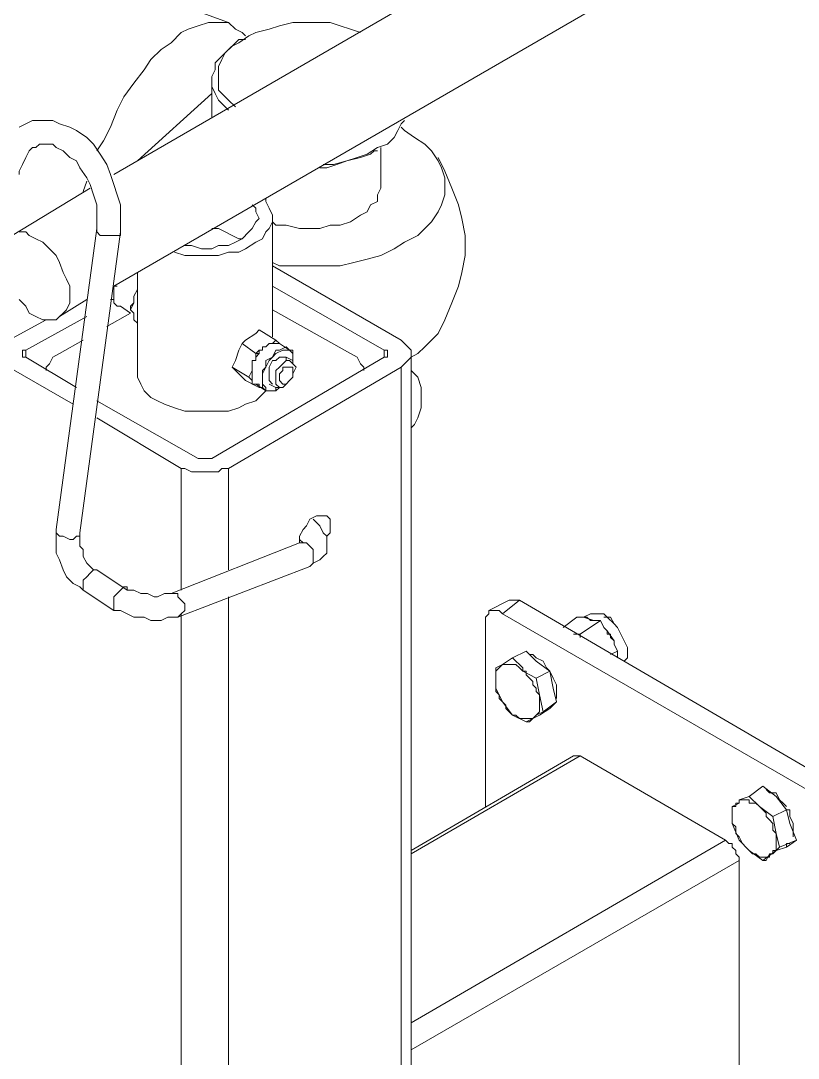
# Model space of a CAD drawing. Header units: millimetres. Extents: x 3 to 592, y 5 to 207.
# Drawn here: x 542.09 to 550.21, y 80.63 to 91.46 of the extents above; entities that cross this region are included whole.
import ezdxf

# ---------------------------------------------------------------- set-up
doc = ezdxf.new("R2010")
doc.units = ezdxf.units.MM
picture_1 = doc.add_image_def('image5.jpg', size_in_pixel=(760, 1236))

msp = doc.modelspace()

# ---------------------------------------------------------------- linework, layer by layer
at = {"color": 7, "lineweight": 0}
for points in [[(548.177848, 92.815833), (543.06257, 89.8525)], [(544.262015, 91.44), (542.321737, 92.145556)], [(543.06257, 88.688333), (548.671737, 91.933889)], [(544.438404, 91.298889), (544.403126, 91.334167), (544.33257, 91.369444), (544.262015, 91.44), (544.191459, 91.44), (544.120904, 91.44), (544.050348, 91.44), (543.944515, 91.404722), (543.838681, 91.369444), (543.768126, 91.334167), (543.662293, 91.228333), (543.556459, 91.157778), (543.450626, 91.051944), (543.38007, 90.946111), (543.274237, 90.805), (543.168404, 90.663889), (543.097848, 90.522778), (543.027293, 90.346389), (542.956737, 90.205278), (542.886181, 90.099444)], [(545.637848, 91.334167), (545.532015, 91.369444), (545.426181, 91.404722), (545.320348, 91.44), (545.179237, 91.44), (545.038126, 91.44), (544.932293, 91.44), (544.791181, 91.404722), (544.685348, 91.369444), (544.544237, 91.334167), (544.473681, 91.298889), (544.367848, 91.228333), (544.297293, 91.193056), (544.226737, 91.1225), (544.191459, 91.051944)], [(544.120904, 91.016667), (544.191459, 91.087222), (544.262015, 91.157778), (544.33257, 91.228333), (544.367848, 91.263611)], [(544.438404, 91.263611), (544.367848, 91.263611)], [(544.262015, 90.522778), (544.226737, 90.558056), (544.156181, 90.628611), (544.120904, 90.699167), (544.085626, 90.769722), (544.085626, 90.875556), (544.120904, 90.946111), (544.120904, 91.016667)], [(544.191459, 91.051944), (544.156181, 90.981389), (544.156181, 90.910833), (544.156181, 90.840278), (544.156181, 90.734444), (544.226737, 90.663889), (544.262015, 90.628611), (544.33257, 90.558056)], [(544.085626, 90.840278), (544.085626, 90.522778)], [(544.085626, 90.699167), (543.309515, 89.993611)], [(544.085626, 90.522778), (544.085626, 90.452222)], [(543.133126, 89.252778), (543.133126, 89.288056), (543.133126, 89.429167), (543.133126, 89.535), (543.097848, 89.640833), (543.06257, 89.746667), (543.027293, 89.8525), (542.992015, 89.958333), (542.921459, 90.064167), (542.850904, 90.17), (542.780348, 90.240556), (542.674515, 90.311111), (542.603959, 90.346389), (542.498126, 90.381667), (542.42757, 90.416944), (542.321737, 90.416944), (542.215904, 90.416944), (542.145348, 90.381667), (542.074793, 90.346389)], [(544.720626, 88.935278), (544.791181, 88.9), (544.932293, 88.9), (545.108681, 88.9), (545.249793, 88.9), (545.426181, 88.9), (545.567293, 88.935278), (545.708404, 88.970556), (545.849515, 89.005833), (545.990626, 89.076389), (546.096459, 89.146944), (546.23757, 89.2175), (546.308126, 89.288056), (546.378681, 89.358611), (546.449237, 89.464444), (546.484515, 89.535), (546.519793, 89.640833), (546.519793, 89.711389), (546.519793, 89.817222), (546.484515, 89.923056), (546.449237, 89.993611), (546.378681, 90.099444), (546.308126, 90.17), (546.202293, 90.240556), (546.096459, 90.311111), (546.061181, 90.346389)], [(545.249793, 89.958333), (545.355626, 89.958333), (545.496737, 89.993611), (545.60257, 90.028889), (545.708404, 90.064167), (545.814237, 90.134722), (545.92007, 90.17), (545.990626, 90.240556), (546.025904, 90.311111), (546.061181, 90.381667), (546.096459, 90.416944)], [(542.074793, 89.8525), (542.074793, 89.887778), (542.11007, 89.958333), (542.145348, 90.028889), (542.180626, 90.099444), (542.215904, 90.134722), (542.251181, 90.134722), (542.286459, 90.17), (542.357015, 90.17), (542.42757, 90.17), (542.462848, 90.134722), (542.533404, 90.099444), (542.603959, 90.028889), (542.674515, 89.993611), (542.709793, 89.923056), (542.780348, 89.817222), (542.815626, 89.746667), (542.850904, 89.640833), (542.886181, 89.535), (542.886181, 89.464444), (542.886181, 89.358611), (542.886181, 89.288056)], [(545.849515, 89.711389), (545.849515, 90.134722)], [(545.778959, 90.099444), (545.743681, 90.064167), (545.637848, 90.028889), (545.496737, 89.993611), (545.390904, 89.958333), (545.28507, 89.923056), (545.214515, 89.923056)], [(545.778959, 90.099444), (545.814237, 90.099444)], [(546.449237, 88.194444), (546.519793, 88.335556), (546.590348, 88.511944), (546.660904, 88.688333), (546.696181, 88.829444), (546.731459, 89.005833), (546.731459, 89.2175), (546.696181, 89.393889), (546.660904, 89.535), (546.590348, 89.711389), (546.519793, 89.887778), (546.449237, 90.028889)], [(542.815626, 89.711389), (542.004237, 89.2175)], [(542.780348, 89.781944), (542.74507, 89.676111)], [(544.720626, 89.358611), (544.755904, 89.323333), (544.861737, 89.323333), (545.002848, 89.288056), (545.108681, 89.288056), (545.214515, 89.288056), (545.320348, 89.323333), (545.426181, 89.323333), (545.532015, 89.358611), (545.637848, 89.429167), (545.708404, 89.464444), (545.743681, 89.535), (545.814237, 89.570278), (545.814237, 89.640833), (545.849515, 89.711389)], [(543.69757, 89.041111), (543.803404, 89.005833), (543.909237, 89.005833), (544.01507, 89.005833), (544.156181, 89.005833), (544.262015, 89.041111), (544.367848, 89.041111), (544.438404, 89.076389), (544.544237, 89.146944), (544.614793, 89.182222), (544.65007, 89.252778), (544.685348, 89.288056), (544.720626, 89.358611), (544.720626, 89.429167), (544.685348, 89.499722), (544.65007, 89.570278), (544.65007, 89.605556)], [(543.803404, 89.111667), (543.873959, 89.111667), (543.979793, 89.076389), (544.085626, 89.076389), (544.156181, 89.111667), (544.262015, 89.111667), (544.33257, 89.146944), (544.403126, 89.182222), (544.473681, 89.252778), (544.508959, 89.288056), (544.544237, 89.358611), (544.579515, 89.393889), (544.544237, 89.464444), (544.544237, 89.499722), (544.508959, 89.535)], [(544.720626, 88.159167), (544.720626, 89.393889)], [(542.074793, 88.547222), (542.145348, 88.476667), (542.180626, 88.406111), (542.251181, 88.370833), (542.321737, 88.335556), (542.392293, 88.335556), (542.462848, 88.335556), (542.498126, 88.370833), (542.533404, 88.406111), (542.568681, 88.441389), (542.603959, 88.511944), (542.603959, 88.5825), (542.603959, 88.688333), (542.568681, 88.758889), (542.533404, 88.829444), (542.498126, 88.935278), (542.462848, 89.005833), (542.392293, 89.076389), (542.321737, 89.146944), (542.251181, 89.182222), (542.180626, 89.2175), (542.145348, 89.252778), (542.074793, 89.252778)], [(542.886181, 89.288056), (542.462848, 86.148333)], [(542.709793, 86.113056), (543.133126, 89.252778)], [(543.133126, 89.252778), (543.133126, 89.2175), (543.097848, 89.2175), (543.06257, 89.2175), (543.027293, 89.2175), (542.956737, 89.2175), (542.921459, 89.2175), (542.886181, 89.252778), (542.886181, 89.288056)], [(544.085626, 89.288056), (544.156181, 89.288056), (544.226737, 89.252778), (544.297293, 89.2175), (544.367848, 89.182222), (544.403126, 89.182222)], [(543.309515, 88.829444), (543.309515, 87.771111)], [(546.061181, 88.123889), (544.720626, 88.9)], [(543.097848, 88.688333), (543.06257, 88.688333), (543.06257, 88.617778), (543.06257, 88.5825), (543.06257, 88.511944), (543.097848, 88.476667), (543.133126, 88.476667)], [(543.06257, 88.688333), (543.097848, 88.688333)], [(543.06257, 88.5825), (543.06257, 88.617778), (543.06257, 88.688333)], [(543.309515, 88.653056), (543.274237, 88.5825), (543.274237, 88.511944), (543.238959, 88.441389), (543.274237, 88.406111), (543.274237, 88.335556), (543.309515, 88.300278)], [(543.309515, 88.653056), (543.274237, 88.5825), (543.274237, 88.511944), (543.238959, 88.476667)], [(545.884793, 88.018056), (544.720626, 88.688333)], [(542.498126, 88.370833), (542.780348, 88.547222)], [(543.06257, 88.547222), (543.027293, 88.547222)], [(543.309515, 88.547222), (543.309515, 88.476667), (543.309515, 88.441389), (543.309515, 88.370833), (543.309515, 88.335556)], [(543.238959, 88.406111), (542.992015, 88.265)], [(543.133126, 88.476667), (543.238959, 88.406111)], [(543.238959, 88.476667), (543.238959, 88.441389)], [(545.532015, 87.982778), (544.720626, 88.441389)], [(542.357015, 88.335556), (541.968959, 88.123889)], [(542.780348, 88.370833), (542.145348, 88.018056)], [(544.544237, 88.194444), (544.438404, 88.123889)], [(544.544237, 88.194444), (544.579515, 88.229722)], [(544.755904, 88.123889), (544.579515, 88.229722)], [(546.449237, 88.194444), (546.378681, 88.123889), (546.308126, 88.053333), (546.23757, 87.982778), (546.167015, 87.9475)], [(542.74507, 88.123889), (542.498126, 87.982778)], [(544.367848, 88.018056), (544.403126, 88.088611)], [(544.403126, 88.088611), (544.438404, 88.123889)], [(544.544237, 87.982778), (544.403126, 88.088611)], [(544.685348, 88.088611), (544.65007, 88.053333), (544.614793, 88.053333), (544.614793, 88.018056)], [(544.791181, 88.088611), (544.755904, 88.088611), (544.720626, 88.088611), (544.685348, 88.088611)], [(544.720626, 88.088611), (544.685348, 88.088611)], [(544.755904, 88.123889), (544.720626, 88.088611)], [(544.791181, 88.088611), (544.755904, 88.088611), (544.720626, 88.088611)], [(544.791181, 88.088611), (544.755904, 88.123889)], [(544.755904, 88.018056), (544.791181, 88.018056), (544.861737, 88.053333), (544.897015, 88.018056), (544.932293, 88.018056), (544.932293, 87.982778), (544.932293, 87.912222)], [(544.897015, 88.018056), (544.791181, 88.088611)], [(546.061181, 87.841667), (546.096459, 87.876944), (546.131737, 87.912222), (546.167015, 87.9475), (546.167015, 87.982778), (546.167015, 88.018056), (546.131737, 88.053333), (546.096459, 88.088611), (546.061181, 88.123889)], [(542.145348, 88.018056), (542.11007, 88.018056), (542.11007, 87.982778), (542.11007, 87.9475), (542.145348, 87.9475)], [(542.145348, 88.018056), (542.145348, 87.9475)], [(542.145348, 87.9475), (542.674515, 87.63)], [(542.498126, 87.982778), (542.42757, 87.9475), (542.392293, 87.876944), (542.357015, 87.841667), (542.357015, 87.806389)], [(544.085626, 86.889167), (545.884793, 87.9475)], [(544.367848, 88.018056), (544.33257, 87.912222)], [(544.614793, 88.018056), (544.579515, 88.018056), (544.579515, 87.982778), (544.544237, 87.9475), (544.544237, 87.912222)], [(544.614793, 88.018056), (544.579515, 88.018056), (544.579515, 87.982778), (544.544237, 87.982778), (544.544237, 87.9475), (544.544237, 87.912222)], [(544.614793, 88.018056), (544.579515, 88.018056), (544.544237, 87.982778)], [(544.544237, 87.982778), (544.544237, 87.912222)], [(544.755904, 87.63), (544.755904, 87.594722), (544.720626, 87.594722), (544.685348, 87.594722), (544.65007, 87.594722), (544.614793, 87.63), (544.614793, 87.665278), (544.614793, 87.735833), (544.614793, 87.806389), (544.65007, 87.841667), (544.65007, 87.912222), (544.720626, 87.9475), (544.755904, 88.018056)], [(544.755904, 87.982778), (544.720626, 87.9475), (544.685348, 87.912222), (544.65007, 87.841667), (544.614793, 87.771111), (544.614793, 87.735833), (544.614793, 87.665278), (544.65007, 87.63), (544.65007, 87.594722), (544.720626, 87.594722), (544.755904, 87.594722), (544.791181, 87.63)], [(544.932293, 87.876944), (544.932293, 87.912222), (544.932293, 87.9475), (544.932293, 87.982778), (544.897015, 88.018056), (544.861737, 88.018056), (544.826459, 88.018056), (544.755904, 87.982778)], [(544.755904, 87.912222), (544.791181, 87.9475), (544.826459, 87.9475), (544.861737, 87.9475), (544.861737, 87.912222)], [(544.932293, 87.912222), (544.861737, 87.9475)], [(545.673126, 87.806389), (545.673126, 87.841667), (545.637848, 87.876944), (545.60257, 87.9475), (545.532015, 87.982778)], [(545.884793, 87.9475), (545.92007, 87.9475), (545.92007, 87.982778), (545.92007, 88.018056), (545.884793, 88.018056)], [(545.884793, 88.018056), (545.884793, 87.9475)], [(546.167015, 71.225833), (546.167015, 87.982778)], [(541.968959, 87.841667), (542.639237, 87.453611)], [(544.262015, 86.783333), (546.061181, 87.841667)], [(544.297293, 87.841667), (544.33257, 87.912222)], [(544.473681, 87.735833), (544.297293, 87.841667)], [(544.33257, 87.806389), (544.297293, 87.841667)], [(544.544237, 87.912222), (544.508959, 87.912222), (544.508959, 87.876944), (544.508959, 87.841667), (544.508959, 87.806389)], [(544.720626, 87.665278), (544.685348, 87.700556), (544.685348, 87.771111), (544.685348, 87.806389), (544.685348, 87.841667), (544.720626, 87.912222), (544.755904, 87.912222)], [(546.061181, 87.841667), (546.061181, 71.084722)], [(543.309515, 87.771111), (543.309515, 87.735833), (543.344793, 87.665278), (543.38007, 87.594722), (543.450626, 87.524167), (543.521181, 87.488889)], [(544.33257, 87.806389), (544.403126, 87.735833)], [(544.438404, 87.700556), (544.403126, 87.735833)], [(544.508959, 87.806389), (544.473681, 87.735833)], [(544.473681, 87.735833), (544.508959, 87.700556)], [(544.508959, 87.806389), (544.508959, 87.771111), (544.508959, 87.735833), (544.508959, 87.700556)], [(544.508959, 87.806389), (544.508959, 87.771111), (544.508959, 87.735833), (544.508959, 87.700556)], [(546.167015, 87.206667), (546.202293, 87.241944), (546.23757, 87.3125), (546.272848, 87.418333), (546.272848, 87.488889), (546.272848, 87.559444), (546.272848, 87.63), (546.23757, 87.735833), (546.167015, 87.806389)], [(544.579515, 87.63), (544.438404, 87.700556)], [(544.508959, 87.700556), (544.508959, 87.665278), (544.544237, 87.665278)], [(544.544237, 87.665278), (544.65007, 87.594722)], [(544.544237, 87.665278), (544.579515, 87.665278)], [(544.579515, 87.665278), (544.579515, 87.63)], [(544.579515, 87.665278), (544.579515, 87.63)], [(544.579515, 87.63), (544.614793, 87.63)], [(544.685348, 87.665278), (544.755904, 87.63)], [(544.755904, 87.63), (544.791181, 87.63)], [(543.521181, 87.488889), (543.591737, 87.453611), (543.69757, 87.418333), (543.803404, 87.383056), (543.909237, 87.383056), (544.01507, 87.383056), (544.156181, 87.383056), (544.262015, 87.383056), (544.367848, 87.418333), (544.438404, 87.453611), (544.544237, 87.488889), (544.614793, 87.559444), (544.65007, 87.594722)], [(542.886181, 87.488889), (543.944515, 86.889167)], [(542.886181, 87.3125), (543.768126, 86.783333)], [(543.944515, 86.889167), (543.979793, 86.889167), (544.01507, 86.889167), (544.050348, 86.889167), (544.085626, 86.889167)], [(543.768126, 86.783333), (543.803404, 86.783333), (543.873959, 86.748056), (543.944515, 86.748056), (544.01507, 86.748056), (544.085626, 86.748056), (544.156181, 86.748056), (544.191459, 86.783333), (544.262015, 86.783333)], [(543.768126, 86.783333), (543.768126, 85.513333)], [(544.262015, 86.783333), (544.262015, 85.725)], [(545.179237, 86.289444), (545.108681, 86.254167), (545.073404, 86.183611), (545.038126, 86.148333), (545.002848, 86.077778), (545.002848, 86.0425), (545.002848, 86.007222)], [(545.108681, 85.760278), (545.143959, 85.795556), (545.214515, 85.830833), (545.249793, 85.866111), (545.28507, 85.901389), (545.28507, 85.971944), (545.28507, 86.007222), (545.28507, 86.077778), (545.249793, 86.113056), (545.214515, 86.183611), (545.179237, 86.218889), (545.143959, 86.254167)], [(545.28507, 86.077778), (545.320348, 86.113056), (545.320348, 86.148333), (545.320348, 86.218889), (545.320348, 86.254167), (545.28507, 86.289444), (545.249793, 86.289444), (545.214515, 86.289444), (545.179237, 86.289444)], [(542.462848, 86.148333), (542.462848, 86.077778), (542.462848, 86.007222), (542.462848, 85.901389), (542.498126, 85.830833), (542.533404, 85.725), (542.568681, 85.654444), (542.639237, 85.583889), (542.709793, 85.548611), (542.74507, 85.513333)], [(542.709793, 86.113056), (542.709793, 86.077778), (542.674515, 86.077778), (542.639237, 86.0425), (542.603959, 86.0425), (542.533404, 86.077778), (542.498126, 86.077778), (542.462848, 86.113056), (542.462848, 86.148333)], [(542.886181, 85.725), (542.850904, 85.725), (542.815626, 85.760278), (542.780348, 85.795556), (542.74507, 85.866111), (542.74507, 85.936667), (542.709793, 85.971944), (542.709793, 86.0425), (542.709793, 86.077778), (542.709793, 86.113056)], [(545.002848, 86.007222), (543.662293, 85.478056)], [(545.002848, 86.0425), (545.038126, 86.007222)], [(545.002848, 86.0425), (545.002848, 86.007222)], [(545.038126, 86.007222), (545.002848, 86.007222)], [(545.002848, 86.007222), (545.038126, 86.007222), (545.073404, 86.007222), (545.108681, 85.971944), (545.143959, 85.936667), (545.143959, 85.866111), (545.143959, 85.830833), (545.143959, 85.795556), (545.108681, 85.760278)], [(542.886181, 85.725), (542.850904, 85.725), (542.815626, 85.689722), (542.780348, 85.654444), (542.74507, 85.619167), (542.74507, 85.583889), (542.74507, 85.548611), (542.74507, 85.513333)], [(543.203681, 85.513333), (542.886181, 85.725)], [(543.732848, 85.231111), (545.108681, 85.760278)], [(542.74507, 85.513333), (543.06257, 85.301667)], [(543.203681, 85.513333), (543.203681, 85.548611), (543.168404, 85.548611), (543.133126, 85.513333), (543.097848, 85.478056), (543.06257, 85.442778), (543.06257, 85.372222), (543.06257, 85.336944), (543.06257, 85.301667)], [(543.662293, 85.478056), (543.627015, 85.478056), (543.591737, 85.478056), (543.521181, 85.442778), (543.485904, 85.442778), (543.415348, 85.478056), (543.344793, 85.478056), (543.274237, 85.513333), (543.203681, 85.513333)], [(543.662293, 85.478056), (543.69757, 85.478056), (543.732848, 85.478056), (543.732848, 85.442778), (543.768126, 85.4075), (543.803404, 85.372222), (543.803404, 85.301667), (543.768126, 85.266389), (543.732848, 85.231111)], [(544.262015, 85.442778), (544.262015, 70.061667)], [(547.19007, 85.4075), (546.978404, 85.301667)], [(547.295904, 85.4075), (547.119515, 85.266389)], [(547.19007, 85.4075), (547.225348, 85.4075), (547.260626, 85.4075), (547.295904, 85.4075)], [(550.506181, 83.537778), (547.295904, 85.4075)], [(543.06257, 85.301667), (543.133126, 85.301667), (543.203681, 85.266389), (543.274237, 85.231111), (543.38007, 85.231111), (543.450626, 85.195833), (543.556459, 85.195833), (543.627015, 85.231111), (543.69757, 85.231111), (543.732848, 85.231111)], [(543.768126, 85.266389), (543.768126, 70.061667)], [(547.119515, 85.266389), (547.084237, 85.301667), (547.048959, 85.301667), (547.013681, 85.301667), (546.978404, 85.301667), (546.978404, 85.266389), (546.943126, 85.231111), (546.943126, 85.195833), (546.943126, 85.160556)], [(550.294515, 83.431944), (547.119515, 85.266389)], [(548.036737, 85.266389), (547.966181, 85.231111)], [(548.107293, 85.266389), (548.072015, 85.266389), (548.036737, 85.266389)], [(548.389515, 84.7725), (548.424793, 84.807778), (548.424793, 84.843056), (548.424793, 84.913611), (548.389515, 84.984167), (548.354237, 85.054722), (548.318959, 85.125278), (548.283681, 85.160556), (548.213126, 85.231111), (548.177848, 85.266389), (548.107293, 85.266389)], [(546.943126, 85.160556), (546.943126, 83.255556)], [(547.895626, 85.231111), (547.754515, 85.125278)], [(547.895626, 85.231111), (547.966181, 85.231111)], [(548.14257, 85.195833), (547.930904, 85.054722)], [(547.966181, 85.231111), (548.072015, 85.195833)], [(547.966181, 85.231111), (548.001459, 85.231111), (548.036737, 85.195833), (548.072015, 85.195833)], [(548.072015, 85.195833), (548.14257, 85.195833)], [(548.14257, 85.195833), (548.177848, 85.125278)], [(548.213126, 85.231111), (548.177848, 85.231111)], [(548.213126, 85.231111), (548.248404, 85.231111), (548.283681, 85.160556), (548.318959, 85.125278), (548.354237, 85.054722), (548.389515, 84.984167), (548.424793, 84.913611), (548.424793, 84.878333)], [(547.930904, 85.054722), (547.860348, 85.054722)], [(547.930904, 85.019444), (547.930904, 85.054722)], [(548.177848, 85.125278), (548.213126, 85.09)], [(548.213126, 85.09), (548.283681, 84.984167)], [(548.213126, 85.09), (548.213126, 85.054722), (548.248404, 85.054722), (548.248404, 85.019444), (548.283681, 84.984167)], [(548.283681, 84.984167), (548.283681, 84.948889)], [(548.283681, 84.948889), (548.318959, 84.878333)], [(547.225348, 84.807778), (547.119515, 84.737222)], [(547.366459, 84.878333), (547.225348, 84.807778)], [(547.331181, 84.666667), (547.331181, 84.701944), (547.225348, 84.807778)], [(547.366459, 84.878333), (547.472293, 84.7725)], [(547.401737, 84.843056), (547.437015, 84.843056), (547.472293, 84.807778), (547.542848, 84.7725), (547.578126, 84.701944), (547.613404, 84.666667)], [(548.318959, 84.878333), (548.248404, 84.843056)], [(548.318959, 84.878333), (548.318959, 84.807778)], [(548.424793, 84.843056), (548.424793, 84.878333)], [(547.048959, 84.490278), (547.048959, 84.525556), (547.048959, 84.560833), (547.048959, 84.596111), (547.048959, 84.631389), (547.048959, 84.666667), (547.084237, 84.701944), (547.119515, 84.737222)], [(547.119515, 84.737222), (547.048959, 84.701944), (547.048959, 84.666667)], [(547.119515, 84.737222), (547.154793, 84.737222), (547.19007, 84.737222), (547.225348, 84.737222), (547.260626, 84.737222), (547.295904, 84.701944), (547.331181, 84.666667)], [(547.472293, 84.7725), (547.613404, 84.666667)], [(547.048959, 84.666667), (547.048959, 84.490278)], [(547.331181, 84.666667), (547.366459, 84.666667), (547.366459, 84.631389), (547.401737, 84.596111), (547.437015, 84.560833), (547.437015, 84.525556), (547.472293, 84.490278), (547.472293, 84.455), (547.50757, 84.419722)], [(547.472293, 84.596111), (547.331181, 84.666667)], [(547.613404, 84.666667), (547.472293, 84.596111)], [(547.50757, 84.419722), (547.472293, 84.596111)], [(547.613404, 84.666667), (547.648681, 84.490278)], [(547.613404, 84.666667), (547.648681, 84.596111), (547.683959, 84.525556), (547.683959, 84.455), (547.683959, 84.384444)], [(547.225348, 84.208056), (547.19007, 84.243333), (547.154793, 84.278611), (547.154793, 84.313889), (547.119515, 84.349167), (547.084237, 84.384444), (547.084237, 84.419722), (547.048959, 84.455), (547.048959, 84.490278)], [(547.048959, 84.490278), (547.119515, 84.349167)], [(547.648681, 84.490278), (547.683959, 84.349167)], [(547.437015, 84.172778), (547.472293, 84.208056), (547.50757, 84.243333), (547.50757, 84.278611), (547.50757, 84.313889), (547.50757, 84.349167), (547.50757, 84.384444), (547.50757, 84.419722)], [(547.542848, 84.243333), (547.50757, 84.419722)], [(547.119515, 84.349167), (547.225348, 84.208056)], [(547.613404, 84.278611), (547.50757, 84.208056)], [(547.683959, 84.349167), (547.542848, 84.243333)], [(547.683959, 84.349167), (547.613404, 84.278611)], [(547.648681, 84.313889), (547.613404, 84.278611)], [(547.437015, 84.172778), (547.401737, 84.172778), (547.366459, 84.172778), (547.331181, 84.172778), (547.295904, 84.172778), (547.260626, 84.208056), (547.225348, 84.208056)], [(547.225348, 84.208056), (547.366459, 84.1375)], [(547.50757, 84.208056), (547.366459, 84.1375)], [(547.366459, 84.1375), (547.401737, 84.1375), (547.437015, 84.172778)], [(547.437015, 84.172778), (547.472293, 84.208056), (547.542848, 84.243333)], [(547.860348, 83.784722), (546.167015, 82.796944)], [(546.167015, 82.761667), (547.930904, 83.784722)], [(547.930904, 83.784722), (547.895626, 83.784722), (547.860348, 83.784722)], [(549.447848, 82.902778), (547.930904, 83.784722)], [(549.835904, 83.467222), (549.694793, 83.361389)], [(549.835904, 83.467222), (549.977015, 83.361389)], [(549.871181, 83.431944), (549.906459, 83.396667), (549.977015, 83.396667), (550.012293, 83.326111), (550.04757, 83.290833), (550.082848, 83.255556)], [(549.518404, 83.079167), (549.518404, 83.114444), (549.518404, 83.149722), (549.518404, 83.185), (549.518404, 83.220278), (549.518404, 83.255556), (549.553681, 83.255556), (549.553681, 83.290833), (549.588959, 83.290833)], [(549.588959, 83.290833), (549.518404, 83.255556)], [(549.694793, 83.361389), (549.588959, 83.326111), (549.588959, 83.290833)], [(549.588959, 83.290833), (549.588959, 83.326111), (549.624237, 83.326111), (549.659515, 83.326111), (549.694793, 83.326111), (549.694793, 83.290833), (549.73007, 83.290833), (549.765348, 83.290833), (549.800626, 83.255556)], [(549.800626, 83.255556), (549.694793, 83.361389)], [(549.977015, 83.361389), (550.082848, 83.220278)], [(549.518404, 83.255556), (549.518404, 83.079167)], [(549.800626, 83.255556), (549.835904, 83.220278), (549.871181, 83.185), (549.871181, 83.149722), (549.906459, 83.114444), (549.941737, 83.079167), (549.941737, 83.043889), (549.941737, 83.008611), (549.977015, 82.973333)], [(549.941737, 83.149722), (549.800626, 83.255556)], [(550.082848, 83.220278), (549.941737, 83.149722)], [(550.082848, 83.220278), (550.118126, 83.079167)], [(550.082848, 83.220278), (550.118126, 83.220278), (550.118126, 83.149722), (550.153404, 83.079167), (550.153404, 83.008611), (550.153404, 82.938056)], [(549.694793, 82.796944), (549.659515, 82.832222), (549.624237, 82.8675), (549.588959, 82.938056), (549.553681, 82.973333), (549.553681, 83.008611), (549.553681, 83.043889), (549.518404, 83.079167)], [(549.518404, 83.079167), (549.588959, 82.902778)], [(549.977015, 82.973333), (549.941737, 83.149722)], [(550.118126, 83.079167), (550.188681, 82.902778)], [(549.906459, 82.761667), (549.941737, 82.761667), (549.941737, 82.796944), (549.977015, 82.796944), (549.977015, 82.832222), (549.977015, 82.8675), (549.977015, 82.902778), (549.977015, 82.938056), (549.977015, 82.973333)], [(550.012293, 82.832222), (549.977015, 82.973333)], [(546.167015, 80.997778), (549.447848, 82.902778)], [(549.588959, 82.691111), (549.588959, 82.726389), (549.553681, 82.761667), (549.553681, 82.796944), (549.518404, 82.832222), (549.518404, 82.8675), (549.483126, 82.8675), (549.447848, 82.902778)], [(549.588959, 82.902778), (549.694793, 82.796944)], [(550.188681, 82.902778), (550.012293, 82.832222)], [(550.188681, 82.902778), (550.082848, 82.832222)], [(550.082848, 82.832222), (550.082848, 82.8675)], [(550.118126, 82.8675), (550.082848, 82.8675)], [(549.906459, 82.761667), (549.906459, 82.726389), (549.871181, 82.726389), (549.835904, 82.726389), (549.800626, 82.726389), (549.765348, 82.761667), (549.73007, 82.761667), (549.694793, 82.796944)], [(549.694793, 82.796944), (549.835904, 82.691111)], [(549.977015, 82.796944), (549.835904, 82.691111)], [(549.835904, 82.691111), (549.871181, 82.691111), (549.906459, 82.761667)], [(549.906459, 82.761667), (549.941737, 82.761667), (550.012293, 82.832222)], [(550.082848, 82.832222), (549.977015, 82.796944)], [(546.167015, 80.715556), (549.588959, 82.691111)], [(549.588959, 78.881111), (549.588959, 82.691111)]]:
    msp.add_lwpolyline(points, dxfattribs=at)
for points in [[(544.932293, 87.771111), (544.932293, 87.735833), (544.897015, 87.700556), (544.861737, 87.665278), (544.826459, 87.63), (544.791181, 87.63), (544.755904, 87.665278), (544.755904, 87.700556), (544.755904, 87.771111), (544.755904, 87.806389), (544.791181, 87.841667), (544.826459, 87.876944), (544.861737, 87.912222), (544.897015, 87.912222), (544.932293, 87.876944), (544.96757, 87.841667)], [(544.932293, 87.771111), (544.932293, 87.735833), (544.897015, 87.700556), (544.861737, 87.665278), (544.826459, 87.665278), (544.791181, 87.700556), (544.791181, 87.771111), (544.826459, 87.806389), (544.826459, 87.841667), (544.861737, 87.841667), (544.897015, 87.841667), (544.932293, 87.841667), (544.932293, 87.806389)]]:
    msp.add_lwpolyline(points, close=True, dxfattribs=at)

# ---------------------------------------------------------------- pictures from other files: only their frames are drawn
image = msp.add_image(picture_1, insert=(462.612373, 26.904439), size_in_units=(110.2152, 179.750244))
image.dxf.flags = 7

doc.saveas('drawing.dxf')
